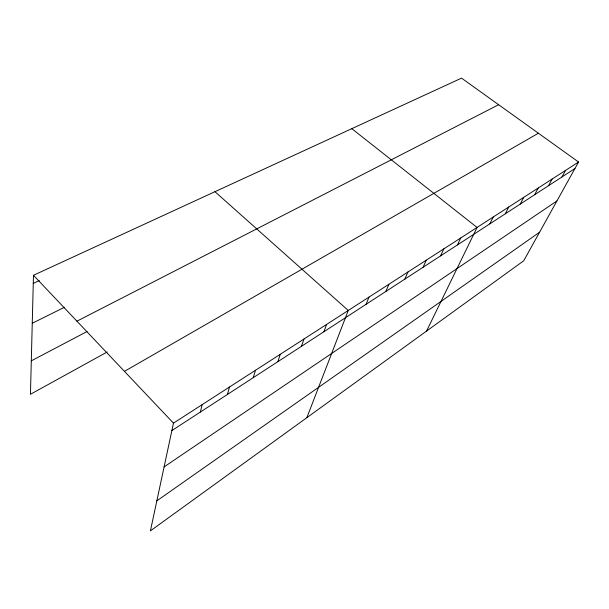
<?xml version="1.0" encoding="UTF-8"?>
<svg xmlns="http://www.w3.org/2000/svg" width="609" height="609" viewBox="0 0 609 609"><rect width="100%" height="100%" fill="white"/><g stroke="black" fill="none" stroke-linecap="round" stroke-linejoin="round"><path stroke-width="0.91" d="M578.55 162.017L173.474 423.133L150.408 530.873L523.71 260.789L578.55 162.017L461.538 78.127L33.48 275.276L30.45 394.289L107.214 351.972M200.338 412.065L202.165 404.635M227.431 394.449L229.471 387.035M253.253 377.664L255.476 370.264M277.894 361.647L280.285 354.278M301.425 346.346L303.967 339.015M323.927 331.715L326.607 324.422M306.845 417.69L348.257 310.461L214.969 191.69M366.085 304.302L369.001 297.093M385.87 291.445L388.877 284.281M404.848 279.105L407.946 271.987M423.08 267.252L426.254 260.188M440.604 255.856L443.854 248.845M457.466 244.894L460.777 237.936M426.566 331.068L477.06 227.439L351.804 128.666M489.796 223.876L493.214 217.025M505.303 213.797L508.759 207.007M520.238 204.084L523.74 197.346M534.649 194.72L538.181 188.044M548.549 185.676L552.112 179.061M561.97 176.953L565.563 170.391M156.833 500.857L539.559 232.25M164.103 466.905L556.938 200.94M171.875 430.571L574.942 168.526M124.449 371.353L538.386 133.226M31.303 360.84L87.11 331.494M76.932 321.171L498.634 104.725M32.262 323.28L64.425 307.286M33.274 283.398L39.288 280.589M33.48 275.276L173.474 423.133"/></g></svg>
